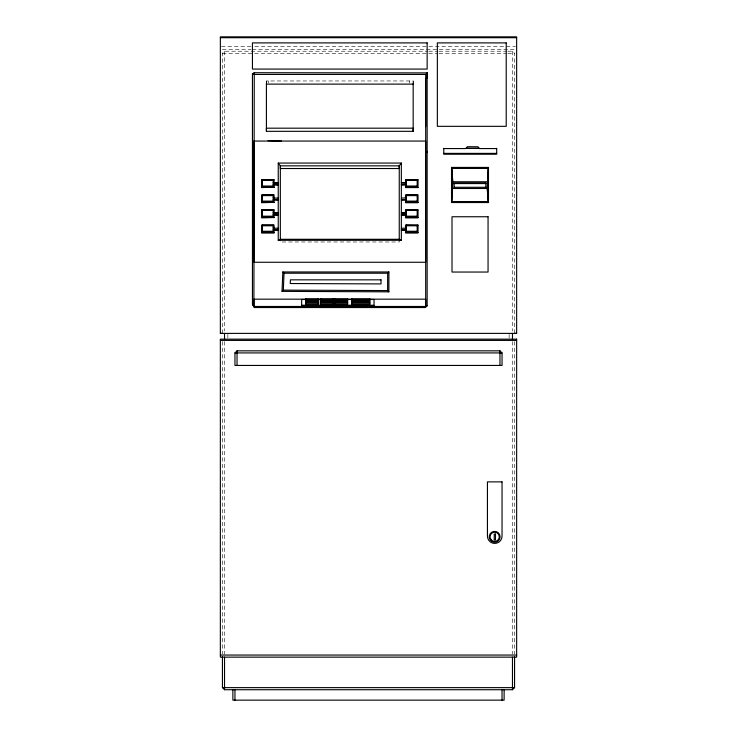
<?xml version="1.0" encoding="UTF-8"?>
<svg xmlns="http://www.w3.org/2000/svg" width="737" height="737" viewBox="0 0 737 737"><rect width="100%" height="100%" fill="white"/><g stroke="black" fill="none" stroke-linecap="round" stroke-linejoin="round"><path stroke-width="0.55" stroke-dasharray="3.69 2.76" d="M266.416 83.069L266.416 80.969L409.698 80.959L413.171 80.969L413.171 83.272M268.535 83.051L268.535 80.959M409.698 83.051L409.698 80.959M413.171 84.119L413.171 80.969M222.436 333.391L222.436 53.304L224.527 51.221L427.58 51.221M221.496 46.56L253.657 46.56M254.809 46.56L515.504 46.56M222.436 49.379L251.17 49.379M252.321 49.379L515.495 49.379M428.731 51.221L437.907 51.221M439.049 51.221L506.743 51.221M507.885 51.221L512.473 51.221L514.564 53.304L514.564 333.4M222.436 53.304L427.58 53.304M428.731 53.304L437.907 53.304M439.049 53.304L506.743 53.304M507.885 53.304L514.564 53.304M514.564 341.553L514.564 654.29M512.473 51.221L512.473 331.088M512.473 341.553L512.473 654.29M509.138 334.349L509.138 338.191M399.251 239.295L399.251 241.976L280.336 241.976L280.336 239.295M266.416 80.969L266.416 83.272M227.862 334.349L227.862 338.191M224.527 51.221L224.527 331.088M224.527 341.553L224.527 654.29M222.436 341.553L222.436 654.29"/><path stroke-width="1.11" d="M427.147 72.889L427.147 305.8L425.129 307.541L254.403 307.541L253.897 306.472L253.897 299.176L306.583 299.176M261.552 232.745L274.072 232.745L261.552 232.745L261.552 225.025L274.072 225.025L274.072 232.745M261.552 217.664L274.072 217.489L261.552 217.664L261.552 209.944L274.072 209.944L274.072 217.664M261.552 209.944L274.072 209.944M261.552 202.583L274.072 202.408L261.552 202.583L261.552 194.872L274.072 194.872L274.072 202.583M261.552 187.511L274.072 187.327L261.552 187.511L261.552 179.791L274.072 179.791L274.072 187.511M261.552 179.791L274.072 179.791M262.39 231.805L262.39 231.271L273.243 231.271L273.243 231.805L262.39 231.805L262.39 225.236L273.243 225.236L273.243 231.805M262.39 225.236L262.39 225.78L273.243 225.78L273.243 225.236M262.39 216.733L262.39 216.19L273.243 216.19L273.243 216.733L262.39 216.733L262.39 210.165L262.39 210.699M262.39 201.652L262.39 201.118L273.243 201.118L273.243 201.652L262.39 201.652L262.39 195.084L273.243 195.084L273.243 201.652M262.39 195.084L262.39 195.618L273.243 195.618L273.243 195.084M262.39 186.572L262.39 186.037L273.243 186.037L273.243 186.572L262.39 186.572L262.39 180.003L273.243 180.003L273.243 186.572M262.39 180.547L262.39 180.003M266.416 131.324L266.416 128.183L413.171 128.183L413.171 131.324L266.416 131.324L266.416 83.272M273.243 229.926L273.243 229.382M273.243 228.037L273.243 227.503M273.243 214.845L273.243 214.31M273.243 212.965L273.243 212.422M273.243 210.699L273.243 210.165L273.243 216.733M273.243 199.764L273.243 199.23M273.243 197.885L273.243 197.35M273.243 184.692L273.243 184.149M273.243 182.804L273.243 182.269M273.243 180.547L273.243 180.003M274.072 228.221L278.245 228.221M274.072 198.06L278.245 198.06M278.245 163.061L278.245 182.988L274.072 182.988L278.245 182.804L278.245 240.28L401.343 240.28L401.343 163.061L278.245 163.061L280.336 165.843L280.336 168.524L399.251 168.524L399.251 165.843L401.343 163.061M280.336 239.682L280.336 165.843L399.251 165.843L399.251 239.682M369.449 299.489L374.037 299.489L374.037 305.394L301.663 305.394L301.663 299.489L306.251 299.489M318.347 303.543L318.347 304.538L305.837 304.538L305.837 303.543M305.837 303.386L305.837 299.95L318.347 299.996L318.347 303.386M305.837 298.706L305.837 299.766L318.347 299.766L318.347 298.706L305.837 298.706L305.837 304.538M332.958 303.543L332.958 304.538L320.438 304.538L320.438 303.543M320.438 303.386L320.438 299.95L332.958 299.996L332.958 303.386M320.438 298.706L320.438 299.766L332.958 299.766L332.958 298.706L320.438 298.706L320.438 304.538M347.56 303.543L347.56 304.538L335.04 304.538L335.04 303.543M335.04 303.386L335.04 299.95L347.56 299.996L347.56 303.386M335.04 298.706L335.04 299.766L347.56 299.766L347.56 298.706L335.04 298.706L335.04 304.538M369.679 303.543L369.679 304.538L351.733 304.538L351.733 303.543M351.733 303.386L351.733 299.95L369.679 299.996L369.679 303.386M351.733 298.706L351.733 299.766L369.679 299.766L369.679 298.706L351.733 298.706L351.733 304.538M418.026 225.025L418.026 232.745L405.507 232.745L405.507 225.025L418.026 225.2M418.026 209.944L418.026 217.664L405.507 217.664L405.507 212.965L401.343 212.965L405.507 213.14L405.507 209.944L418.026 209.944L405.507 210.128M405.507 198.06L405.507 194.872L418.026 194.872L418.026 202.583L405.507 202.583L405.507 197.885L401.343 198.06M418.026 179.791L418.026 187.511L405.507 187.511L405.507 182.804L401.343 182.804L405.507 182.988L405.507 179.791L418.026 179.791L405.507 179.966M417.197 225.236L417.197 231.805L406.345 231.805L406.345 225.236L417.197 225.236L417.197 225.78L406.345 225.78L406.345 225.236M417.197 210.699L417.197 210.165L417.197 216.733L406.345 216.733L406.345 212.422M406.345 197.885L406.345 195.084L417.197 195.084L417.197 201.652L406.345 201.652L406.345 197.35M406.345 182.804L406.345 180.003L417.197 180.003L417.197 186.572L406.345 186.572L406.345 182.269M425.129 307.541L425.691 306.472L425.691 299.176L369.569 299.176M425.691 126.644L425.691 78.758M485.867 187.898L485.867 182.96L454.13 182.96L454.13 187.898M488.484 202.537L487.12 188.488L488.484 167.428L451.523 167.428L451.523 202.537L488.484 202.537L488.484 167.428M388.869 291.843L387.625 290.581L387.653 273.215L388.915 271.962L388.869 291.843L282.031 291.364L282.842 271.962L388.915 271.962M282.031 291.364L283.33 290.12L284.04 273.215L282.842 271.962M427.147 78.371L427.442 72.899L254.256 72.723L252.441 73.792L252.441 304.326L254.403 307.541M451.523 167.428L452.877 181.763L451.523 202.537M427.147 151.417L427.147 152.319M254.256 72.723L253.897 306.472L425.691 306.472L427.147 305.8M234.956 352.922L237.047 350.84L499.953 350.84L502.044 352.922L502.044 365.441L234.956 365.441L234.956 352.922L502.044 352.922M222.436 656.584L222.436 687.63L224.527 689.721L512.473 689.721L514.564 687.63L514.564 656.584M252.441 73.792L253.897 74.437L425.691 74.437L427.442 72.899M278.245 240.28L280.336 239.295L399.251 239.295L401.343 240.28M266.416 84.119L413.171 84.119M514.564 333.4L516.646 333.391L516.646 36.85L220.354 36.85L220.354 333.391L222.436 333.391M220.354 37.698L516.646 37.698M268.028 140.666L281.405 141.062M465.627 148.321L479.437 148.321M466.079 148.404L479.161 148.404M443.775 148.561L465.987 148.561L467.24 146.746L477.991 146.746L479.243 148.561L496.692 148.561M443.775 153.388L496.692 153.388M452.877 181.763L487.12 181.763M454.13 183.568L485.867 183.568L485.867 182.96M454.13 187.29L485.867 187.29M452.877 188.488L487.12 188.488M406.345 195.618L417.197 195.618L417.197 195.084M284.04 273.215L387.653 273.215M318.034 299.176L321.47 299.176M332.921 299.176L335.215 299.176M347.809 299.176L352.387 299.176M317.739 299.489L321.194 299.489M332.682 299.489L336.127 299.489M347.615 299.489L352.212 299.489M305.837 300.917L318.347 300.917M320.438 300.917L332.958 300.917M335.04 300.917L347.56 300.917M351.733 300.917L369.679 300.917M305.837 301.147L318.347 301.147M320.438 301.147L332.958 301.147M335.04 301.147L347.56 301.147M351.733 301.147L369.679 301.147M305.837 302.142L318.347 302.142M320.438 302.142L332.958 302.142M335.04 302.142L347.56 302.142M351.733 302.142L369.679 302.142M305.837 302.299L318.347 302.299M320.438 302.299L332.958 302.299M335.04 302.299L347.56 302.299M351.733 302.299L369.679 302.299M305.837 303.294L318.347 303.294M320.438 303.294L332.958 303.294M335.04 303.294L347.56 303.294M351.733 303.294L369.679 303.294M220.354 333.391L516.646 333.391M220.354 340.402L516.646 340.402M220.354 655.055L516.646 655.055M222.436 687.63L514.564 687.63M283.33 290.12L387.625 290.581M252.441 304.326L253.897 306.472M512.473 333.391L512.473 339.158M512.473 657.146L512.473 689.721M504.126 689.721L504.126 700.15L232.874 700.15L232.874 689.721M502.044 689.721L502.044 700.15M499.953 350.84L499.953 365.441M496.692 148.321L496.692 154.226L443.775 154.226L443.775 148.321M425.691 74.437L425.691 306.472M418.026 187.511L405.507 187.511M418.026 202.583L405.507 202.583M418.026 217.664L405.507 217.664M418.026 232.745L405.507 232.745M417.197 180.003L417.197 180.547M417.197 186.572L417.197 186.037L406.345 186.037L406.345 186.572M417.197 201.652L417.197 201.118L406.345 201.118L406.345 201.652M417.197 216.733L417.197 216.19L406.345 216.19L406.345 216.733M417.197 231.805L417.197 231.271L406.345 231.271L406.345 231.805M413.171 83.272L413.171 131.324M406.345 184.149L406.345 184.692M406.345 199.23L406.345 199.764M406.345 210.165L406.345 212.965M406.345 214.31L406.345 214.845M406.345 227.503L406.345 228.037M406.345 229.382L406.345 229.926M405.507 228.221L401.343 228.221M374.037 305.394L301.663 305.394M369.679 298.706L369.679 304.538M347.56 298.706L347.56 304.538M332.958 298.706L332.958 304.538M318.347 298.706L318.347 304.538M237.047 350.84L237.047 365.441M234.956 689.721L234.956 700.15M224.527 333.391L224.527 339.158M224.527 657.146L224.527 689.721M253.897 141.062L253.897 262.271L425.691 262.271L425.691 141.062L253.897 141.062M274.072 229.926L278.245 230.101L274.072 229.926M274.072 214.845L278.245 215.029L274.072 214.845M274.072 212.965L278.245 213.14L274.072 212.965M274.072 199.764L278.245 199.948L274.072 199.764M274.072 184.692L278.245 184.867L274.072 184.692M381.011 279.839L381.011 283.92L290.249 283.524L290.406 279.839L381.011 279.839M452.021 177.258L451.974 201.588L488.023 201.588L488.023 168.432L451.974 168.432L452.021 177.258M427.147 42.893L252.441 42.893L252.441 69.066L427.147 69.066L427.147 42.893M506.218 42.893L437.354 42.893L437.354 126.331L506.218 126.331L506.218 42.893M405.507 184.692L401.343 184.867L405.507 184.692M405.507 199.764L401.343 199.948L405.507 199.764M405.507 214.845L401.343 215.029L405.507 214.845M488.06 216.752L452.011 216.752L452.011 272.045L488.06 272.045L488.06 216.752M405.507 229.926L401.343 230.101L405.507 229.926M516.646 339.158L220.354 339.158L220.354 657.146L516.646 657.146L516.646 339.158M502.044 481.878L487.433 481.878L487.433 536.131A7.306 7.306 0 0 0 494.739 543.427A7.306 7.306 0 0 0 502.044 536.131L502.044 481.878M495.476 534.076L494.223 534.076L494.223 539.917L495.476 539.917L495.476 534.076M491.947 541.502A5.426 5.426 0 0 0 500.091 536.803A5.426 5.426 0 0 0 491.947 532.105A5.426 5.426 0 0 0 491.947 541.502M491.404 540.064A4.615 4.615 0 0 0 499.115 538.001A4.615 4.615 0 0 0 493.468 532.354A4.615 4.615 0 0 0 491.404 540.064"/></g></svg>
